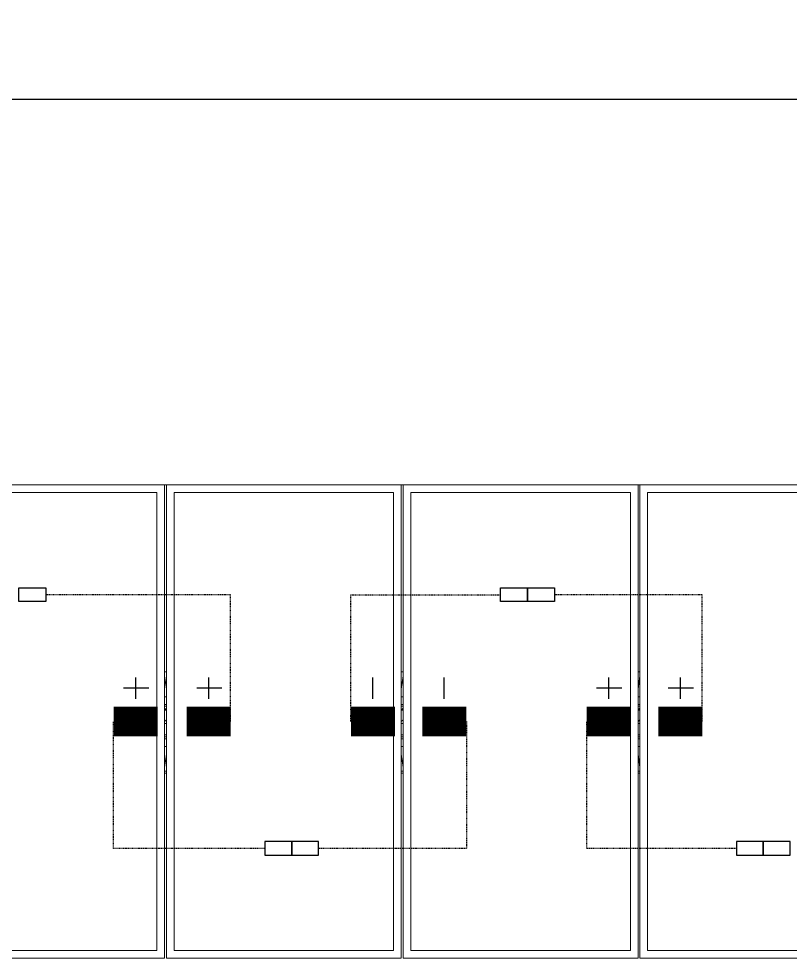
# Model space of a CAD drawing. Header units: feet. Extents: x -9903 to 12307, y -41 to 4121.
# Drawn here: x 4802 to 4932.8, y 1367 to 1526.4 of the extents above; entities that cross this region are included whole.
import ezdxf

# ---------------------------------------------------------------- set-up
doc = ezdxf.new("R2010")
doc.units = ezdxf.units.FT
doc.header["$MEASUREMENT"] = 0
doc.linetypes.add('HIDDEN', pattern=[0.375, 0.25, -0.125])
for name, color, linetype in [('E-HARN-COMP', 8, 'Continuous'), ('E-TRNK-CABL-NEG', 6, 'HIDDEN'), ('E-TRUNK-CABLE-POS', 6, 'HIDDEN'), ('G-ANNO-TEXT', 1, 'Continuous'), ('Polarity-Text', 7, 'Continuous')]:
    doc.layers.add(name, color=color, linetype=linetype)

# ---------------------------------------------------------------- blocks, each defined once
blk = doc.blocks.new('A$C47dfd34d')
at = {"lineweight": 5}
for points in [[(4.0715, 0.41332), (2.21824, 0.41332)], [(2.62823, 0.23499), (2.62989, 0.24666), (2.62989, 0.24332)], [(2.83488, 0.23499), (2.83655, 0.24666), (2.83655, 0.24332)], [(3.04154, 0.24666), (3.04154, 0.24332)], [(3.04321, 0.24666), (3.04154, 0.23499)], [(2.62823, 0.22832), (2.62989, 0.22832)], [(2.62989, 0.22166), (2.62823, 0.22166)], [(2.83488, 0.22832), (2.83655, 0.22832)], [(2.83655, 0.22166), (2.83488, 0.22166)], [(3.04154, 0.22832), (3.04321, 0.22832)], [(3.04321, 0.22166), (3.04154, 0.22166)], [(2.62823, 0.21999), (2.62989, 0.21999)], [(2.62989, 0.21666), (2.62823, 0.21666), (2.62989, 0.21832)], [(2.83488, 0.21999), (2.83655, 0.21999)], [(2.83655, 0.21666), (2.83488, 0.21666), (2.83655, 0.21832)], [(3.04154, 0.21999), (3.04321, 0.21999)], [(3.04321, 0.21666), (3.04154, 0.21666), (3.04321, 0.21832)], [(2.62823, 0.20666), (2.62989, 0.20832)], [(2.83488, 0.20666), (2.83655, 0.20832)], [(3.04154, 0.20666), (3.04321, 0.20832)], [(2.62989, 0.20499), (2.62823, 0.20499)], [(2.83655, 0.20499), (2.83488, 0.20499)], [(3.04321, 0.20499), (3.04154, 0.20499)], [(2.62823, 0.19499), (2.62989, 0.19499)], [(2.62989, 0.19333), (2.62823, 0.19333)], [(2.62823, 0.19166), (2.62989, 0.19166)], [(2.83488, 0.19499), (2.83655, 0.19499)], [(2.83655, 0.19333), (2.83488, 0.19333)], [(2.83488, 0.19166), (2.83655, 0.19166)], [(3.04154, 0.19499), (3.04321, 0.19499)], [(3.04321, 0.19333), (3.04154, 0.19333)], [(3.04154, 0.19166), (3.04321, 0.19166)], [(2.62989, 0.18499), (2.62823, 0.18499)], [(2.83655, 0.18499), (2.83488, 0.18499)], [(3.04321, 0.18499), (3.04154, 0.18499)], [(2.62989, 0.16999), (2.62989, 0.16666), (2.62823, 0.17833)], [(2.83655, 0.16999), (2.83655, 0.16666), (2.83488, 0.17833)], [(3.04154, 0.17833), (3.04321, 0.16666)], [(2.62989, 0.16666), (2.62989, 0.16666)], [(2.83655, 0.16666), (2.83655, 0.16666)], [(3.04154, 0.16999), (3.04154, 0.16666)], [(3.04154, 0.16666), (3.04154, 0.16666)], [(2.62823, 0.16333), (2.62989, 0.16333)], [(2.62823, 0.16166), (2.62989, 0.16166)], [(2.83488, 0.16333), (2.83655, 0.16333)], [(2.83488, 0.16166), (2.83655, 0.16166)], [(3.04154, 0.16333), (3.04321, 0.16333)], [(3.04154, 0.16166), (3.04321, 0.16166)]]:
    blk.add_lwpolyline(points, dxfattribs=at)
for points in [[(2.4249, 0.41332), (2.4249, 0), (2.62823, 0), (2.62823, 0.41332)], [(2.83488, 0.41332), (2.83488, 0), (2.62989, 0), (2.62989, 0.41332)], [(2.83655, 0.41332), (3.04154, 0.41332), (3.04154, 0), (2.83655, 0)], [(3.04321, 0.41332), (3.2482, 0.41332), (3.2482, 0), (3.04321, 0)], [(2.62156, 0.40665), (2.62156, 0.00667), (2.43157, 0.00667), (2.43157, 0.40665)], [(2.63656, 0.40665), (2.82822, 0.40665), (2.82822, 0.00667), (2.63656, 0.00667)], [(2.84322, 0.40665), (2.84322, 0.00667), (3.03488, 0.00667), (3.03488, 0.40665)], [(3.04988, 0.40665), (3.04988, 0.00667), (3.23987, 0.00667), (3.23987, 0.40665)], [(2.62989, 0.24999), (2.62823, 0.24999)], [(2.83655, 0.24999), (2.83488, 0.24999)], [(3.04321, 0.24999), (3.04154, 0.24999)]]:
    blk.add_lwpolyline(points, close=True, dxfattribs=at)

msp = doc.modelspace()

# ---------------------------------------------------------------- linework, layer by layer
at = {"layer": 'E-HARN-COMP'}
for points in [[(4806.53, 1429.87), (4806.53, 1427.54), (4801.97, 1427.54), (4801.97, 1429.87)], [(4888.26, 1429.87), (4888.26, 1427.54), (4883.69, 1427.54), (4883.69, 1429.87)], [(4892.82, 1429.87), (4892.82, 1427.54), (4888.26, 1427.54), (4888.26, 1429.87)], [(4848.26, 1384.47), (4848.26, 1386.8), (4843.7, 1386.8), (4843.7, 1384.47)], [(4852.83, 1384.47), (4852.83, 1386.8), (4848.26, 1386.8), (4848.26, 1384.47)], [(4928.26, 1384.47), (4928.26, 1386.8), (4923.7, 1386.8), (4923.7, 1384.47)], [(4932.83, 1384.47), (4932.83, 1386.8), (4928.26, 1386.8), (4928.26, 1384.47)]]:
    msp.add_lwpolyline(points, close=True, dxfattribs=at)
at = {"layer": 'E-HARN-COMP', "const_width": 5}
for points in [[(4818.05, 1407.17), (4825.5, 1407.17)], [(4837.9, 1407.17), (4830.44, 1407.17)], [(4858.31, 1407.17), (4865.76, 1407.17)], [(4877.9, 1407.17), (4870.44, 1407.17)], [(4898.3, 1407.17), (4905.76, 1407.17)], [(4917.9, 1407.17), (4910.44, 1407.17)]]:
    msp.add_lwpolyline(points, dxfattribs=at)
at = {"layer": 'E-TRNK-CABL-NEG', "ltscale": 0.1}
for points in [[(4858.31, 1407.17), (4858.31, 1428.7), (4883.7, 1428.7)], [(4877.9, 1407.17), (4877.9, 1385.63), (4852.83, 1385.63)]]:
    msp.add_lwpolyline(points, dxfattribs=at)
at = {"layer": 'E-TRUNK-CABLE-POS', "ltscale": 0.1}
for points in [[(4837.9, 1407.17), (4837.9, 1428.7), (4806.53, 1428.7)], [(4917.9, 1407.17), (4917.9, 1428.7), (4892.83, 1428.7)], [(4843.7, 1385.63), (4818.05, 1385.63), (4818.05, 1407.17)], [(4923.7, 1385.63), (4898.31, 1385.63), (4898.31, 1407.17)]]:
    msp.add_lwpolyline(points, dxfattribs=at)
at = {"layer": 'G-ANNO-TEXT', "flags": 128}
msp.add_lwpolyline([(4495.72, 1499.14, -0.298343), (4514.22, 1512.79), (5006.37, 1512.79, 0.298343), (5024.88, 1526.43, 0.298343), (5043.39, 1512.79), (5596.31, 1512.79, -0.298343), (5614.82, 1499.14)], format="xyb", dxfattribs=at)
at = {"layer": 'Polarity-Text'}
for p, q in [((4821.74, 1414.63), (4821.74, 1411.01)), ((4834.14, 1414.63), (4834.14, 1411.01)), ((4861.96, 1414.63), (4861.96, 1411.01)), ((4874.09, 1414.63), (4874.09, 1411.01)), ((4901.99, 1414.63), (4901.99, 1411.01)), ((4914.14, 1414.63), (4914.14, 1411.01)), ((4824.01, 1412.82), (4819.74, 1412.82)), ((4836.41, 1412.82), (4832.14, 1412.82)), ((4904.27, 1412.82), (4899.99, 1412.82)), ((4916.41, 1412.82), (4912.14, 1412.82))]:
    msp.add_line(p, q, dxfattribs=at)

# ---------------------------------------------------------------- block references
at = {"xscale": 194.318304, "yscale": 194.318304, "zscale": 194.318304}
msp.add_blockref('A$C47dfd34d', (4315.98, 1367.01), dxfattribs=at)

doc.saveas('drawing.dxf')
